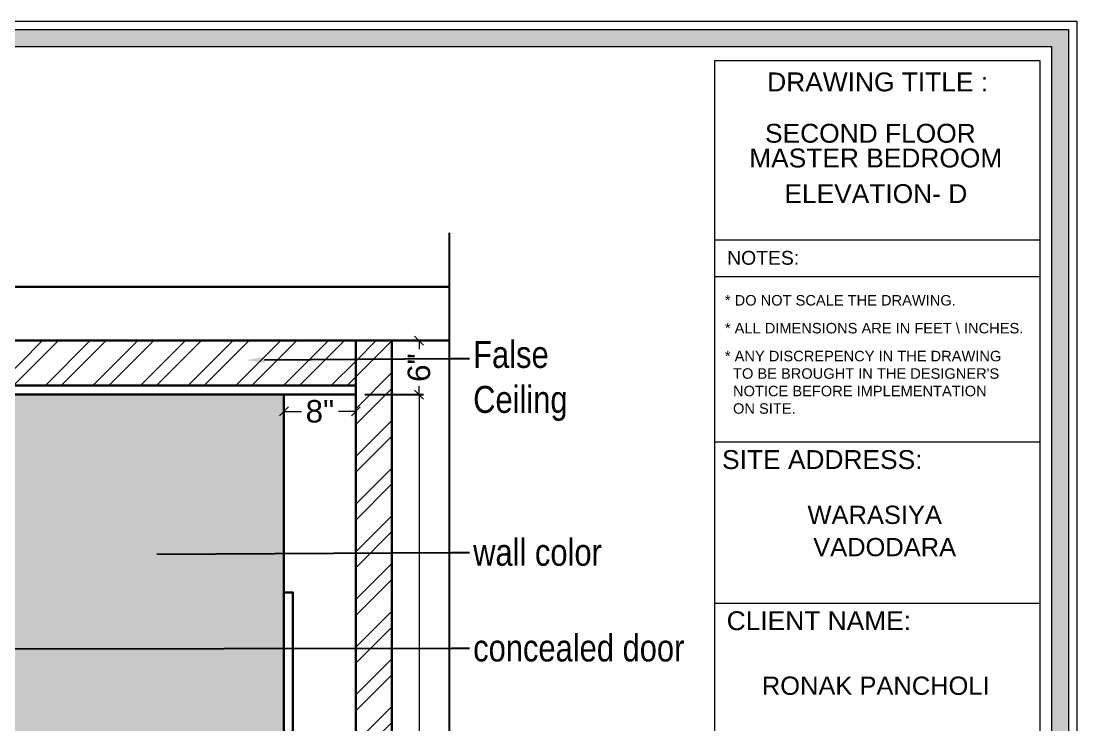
# Model space of a CAD drawing. Header units: millimetres. Extents: x 133760 to 136133, y -184957 to -182282.
# Drawn here: x 134245.8 to 134363.3, y -184183.4 to -184105.2 of the extents above; entities that cross this region are included whole.
import ezdxf
from ezdxf import colors
from ezdxf.entities.mleader import LeaderData, LeaderLine
from ezdxf.enums import TextEntityAlignment as Align
from ezdxf.math import Vec2, Vec3

# ---------------------------------------------------------------- set-up
doc = ezdxf.new("R2010")
doc.units = ezdxf.units.MM
doc.header["$MEASUREMENT"] = 0
doc.header["$PDMODE"] = 35
doc.linetypes.add('DASHEDX2', pattern=[1.5, 1, -0.5])
doc.layers.get('Defpoints').update_dxf_attribs({"color": 220})
doc.layers.add('AR HATCH-7', color=7, linetype='Continuous')
for name, color, linetype, lineweight in [('Dimension', 10, 'DASHEDX2', 20), ('FURNITURE', 32, 'Continuous', 9), ('FURNITURE-1', 252, 'Continuous', 13), ('GF FALSE CEILING', 6, 'Continuous', 35), ('NAME PLATE', 7, 'Continuous', 25), ('SECTION ( SLAB PLine )', 104, 'Continuous', 30), ('Text', 7, 'Continuous', 15), ('wall', 7, 'Continuous', 30)]:
    doc.layers.add(name, color=color, linetype=linetype, lineweight=lineweight)
doc.styles.add('Arial', font='arial.ttf')
doc.styles.add('style4', font='ARIALN.TTF')
doc.dimstyles.new('ISO-25', dxfattribs={"dimtxt": 2.5, "dimasz": 1, "dimexe": 0.5, "dimexo": 1, "dimtad": 0, "dimdec": 0, "dimlunit": 4, "dimtxsty": 'Arial', "dimblk": 'OBLIQUE', "dimcen": 2.5, "dimclrd": 1, "dimclre": 1, "dimclrt": 5, "dimadec": 0, "dimazin": 0, "dimtfac": 1, "dimtdec": 0, "dimtmove": 0, "dimatfit": 3, "dimfxl": 1, "dimtfillclr": 5, "dimlwd": -1, "dimarcsym": 0})

# ---------------------------------------------------------------- blocks, each defined once
blk = doc.blocks.new('_Oblique')
at = {"layer": 'wall', "color": 0, "lineweight": -2}
blk.add_line((-0.5, -0.5), (0.5, 0.5), dxfattribs=at)
blk = doc.blocks.new('*D246')
at = {"layer": 'Defpoints', "color": 0, "transparency": 16777216}
for p in [(134275.06, -184146.71), (134283.06, -184146.71), (134283.06, -184148.58)]:
    blk.add_point(p, dxfattribs=at)
at = {"layer": 'FURNITURE', "color": 1, "lineweight": -2, "transparency": 16777216}
for p, q in [((134275.06, -184147.71), (134275.06, -184149.08)), ((134283.06, -184147.71), (134283.06, -184149.08))]:
    blk.add_line(p, q, dxfattribs=at)
at = {"layer": 'FURNITURE', "color": 1, "transparency": 16777216}
for p, q in [((134275.06, -184148.58), (134277, -184148.58)), ((134283.06, -184148.58), (134281.12, -184148.58))]:
    blk.add_line(p, q, dxfattribs=at)
at = {"layer": 'FURNITURE', "color": 1, "transparency": 16777216, "rotation": 180}
blk.add_blockref('_Oblique', (134275.06, -184148.58), dxfattribs=at)
at = {"layer": 'FURNITURE', "color": 1, "transparency": 16777216}
blk.add_blockref('_Oblique', (134283.06, -184148.58), dxfattribs=at)
at = {"layer": 'FURNITURE', "color": 5, "transparency": 16777216, "insert": (134279.06, -184148.58), "char_height": 2.5, "attachment_point": 5, "style": 'Arial'}
blk.add_mtext('8"', dxfattribs=at)
blk = doc.blocks.new('*D248')
at = {"layer": 'Defpoints', "color": 0, "transparency": 16777216}
for p in [(134283.06, -184140.71), (134283.06, -184146.71), (134290.09, -184146.71)]:
    blk.add_point(p, dxfattribs=at)
at = {"layer": 'FURNITURE', "color": 1, "lineweight": -2, "transparency": 16777216}
for p, q in [((134284.06, -184140.71), (134290.59, -184140.71)), ((134284.06, -184146.71), (134290.59, -184146.71))]:
    blk.add_line(p, q, dxfattribs=at)
at = {"layer": 'FURNITURE', "color": 1, "transparency": 16777216}
for p, q in [((134290.09, -184140.71), (134290.09, -184141.64)), ((134290.09, -184146.71), (134290.09, -184145.78))]:
    blk.add_line(p, q, dxfattribs=at)
for p, rotation in [((134290.09, -184140.71), 90), ((134290.09, -184146.71), 270)]:
    blk.add_blockref('_Oblique', p, dxfattribs=dict(at, rotation=rotation))
at = {"layer": 'FURNITURE', "color": 5, "transparency": 16777216, "insert": (134290.09, -184143.71), "char_height": 2.5, "attachment_point": 5, "rotation": 90, "style": 'Arial'}
blk.add_mtext('6"', dxfattribs=at)
blk = doc.blocks.new('*D249')
at = {"layer": 'Defpoints', "color": 0, "transparency": 16777216}
for p in [(134283.06, -184146.71), (134283.06, -184232.71), (134290.09, -184232.71)]:
    blk.add_point(p, dxfattribs=at)
at = {"layer": 'FURNITURE', "color": 1, "lineweight": -2, "transparency": 16777216}
for p, q in [((134284.06, -184146.71), (134290.59, -184146.71)), ((134284.06, -184232.71), (134290.59, -184232.71))]:
    blk.add_line(p, q, dxfattribs=at)
at = {"layer": 'FURNITURE', "color": 1, "transparency": 16777216}
for p, q in [((134290.09, -184146.71), (134290.09, -184185.77)), ((134290.09, -184232.71), (134290.09, -184193.65))]:
    blk.add_line(p, q, dxfattribs=at)
for p, rotation in [((134290.09, -184146.71), 90), ((134290.09, -184232.71), 270)]:
    blk.add_blockref('_Oblique', p, dxfattribs=dict(at, rotation=rotation))
at = {"layer": 'FURNITURE', "color": 5, "transparency": 16777216, "insert": (134290.09, -184189.71), "char_height": 2.5, "attachment_point": 5, "rotation": 90, "style": 'Arial'}
blk.add_mtext('7\'-2"', dxfattribs=at)

msp = doc.modelspace()

# ---------------------------------------------------------------- hatches: boundary and pattern name
at = {"layer": 'AR HATCH-7', "lineweight": 0, "true_color": 0x939598, "transparency": 33554687}
h = msp.add_hatch(dxfattribs=at)
h.set_pattern_fill('ANSI32', color=252, scale=10)
h.set_pattern_definition([(45, (-380.5083, -735.7722), (-2.65165043, 2.65165043), []), (45, (-378.7405, -735.7722), (-2.65165043, 2.65165043), [])])
h.paths.add_polyline_path([(134119.58, -184140.71), (134110.51, -184140.71), (134110.51, -184262.71), (134119.58, -184262.71)])
h.paths.add_polyline_path([(134287.07, -184140.71), (134283.06, -184140.71), (134283.06, -184262.71), (134287.07, -184262.71)])
at = {"layer": 'Dimension', "true_color": 0xd39e00, "transparency": 33554687}
h = msp.add_hatch(color=42, dxfattribs=at)
h.paths.add_polyline_path([(134093.23, -184106.13), (134093.23, -184295.56), (134362.36, -184295.56), (134362.36, -184106.13)])
h.paths.add_polyline_path([(134095.12, -184108.02), (134360.47, -184108.02), (134360.47, -184293.67), (134095.12, -184293.67)], flags=16)
at = {"layer": 'FURNITURE', "lineweight": 30, "true_color": 0xf4f3f0, "transparency": 33554687}
h = msp.add_hatch(color=7, dxfattribs=at)
h.dxf.hatch_style = 1
h.paths.add_polyline_path([(134144.59, -184146.71), (134124.6, -184146.71), (134124.6, -184170.71), (134126.6, -184170.71), (134126.6, -184250.71), (134136.6, -184250.71), (134139.6, -184250.71), (134139.6, -184259.71), (134136.6, -184259.71), (134136.6, -184262.71), (134144.59, -184262.71)])
h.paths.add_polyline_path([(134107.68, -184259.29), (134107.68, -184254.86), (134102.53, -184254.86), (134102.53, -184259.29)], flags=9)
h.paths.add_polyline_path([(134110.4, -184257.42), (134110.4, -184252.99), (134105.24, -184252.99), (134105.24, -184257.42)], flags=9)
h.paths.add_polyline_path([(134110.4, -184246.08), (134110.4, -184237.87), (134105.24, -184237.87), (134105.24, -184246.08)], flags=9)
h.paths.add_polyline_path([(134110.42, -184193.97), (134110.42, -184185.77), (134105.27, -184185.77), (134105.27, -184193.97)], flags=9)
h.paths.add_polyline_path([(134119.44, -184267.52), (134123.87, -184267.52), (134123.87, -184262.37), (134119.44, -184262.37)], flags=9)
h.paths.add_polyline_path([(134127.38, -184267.53), (134135.59, -184267.53), (134135.59, -184262.38), (134127.38, -184262.38)], flags=9)
h.paths.add_polyline_path([(134139.88, -184267.5), (134144.31, -184267.5), (134144.31, -184262.35), (134139.88, -184262.35)], flags=9)
h.paths.add_polyline_path([(134139.59, -184271.2), (134144.02, -184271.2), (134144.02, -184266.04), (134139.59, -184266.04)], flags=9)
h.paths.add_polyline_path([(134155.51, -184267.53), (134163.72, -184267.53), (134163.72, -184262.38), (134155.51, -184262.38)], flags=9)
h.paths.add_polyline_path([(134174.85, -184271.2), (134179.28, -184271.2), (134179.28, -184266.04), (134174.85, -184266.04)], flags=9)
h.paths.add_polyline_path([(134187.04, -184267.53), (134197.18, -184267.53), (134197.18, -184262.38), (134187.04, -184262.38)], flags=9)
h.paths.add_polyline_path([(134222, -184267.51), (134230.21, -184267.51), (134230.21, -184262.35), (134222, -184262.35)], flags=9)
h.paths.add_polyline_path([(134328.05, -184119.27), (134352.59, -184119.27), (134352.59, -184116.02), (134328.05, -184116.02)], flags=9)
h.paths.add_polyline_path([(134327.72, -184180.65), (134357.26, -184180.65), (134357.26, -184177.5), (134327.72, -184177.5)], flags=9)
h.paths.add_polyline_path([(134333.43, -184165.24), (134350.39, -184165.24), (134350.39, -184162.09), (134333.43, -184162.09)], flags=9)
h.paths.add_polyline_path([(134332.02, -184161.65), (134350.38, -184161.65), (134350.38, -184158.5), (134332.02, -184158.5)], flags=9)
h.paths.add_polyline_path([(134330.21, -184125.98), (134351.65, -184125.98), (134351.65, -184122.73), (134330.21, -184122.73)], flags=9)
h.paths.add_polyline_path([(134326.29, -184122.03), (134355.55, -184122.03), (134355.55, -184118.77), (134326.29, -184118.77)], flags=9)
h.paths.add_polyline_path([(134347.15, -184232.59), (134353.42, -184232.59), (134353.42, -184230.28), (134347.15, -184230.28)], flags=9)
h.paths.add_polyline_path([(134341.4, -184190.47), (134353.2, -184190.47), (134353.2, -184188.11), (134341.4, -184188.11)], flags=9)
h.paths.add_polyline_path([(134325.65, -184200.38), (134334.7, -184200.38), (134334.7, -184197.99), (134325.65, -184197.99)], flags=9)
h.paths.add_polyline_path([(134326.13, -184190.43), (134333.24, -184190.43), (134333.24, -184188.12), (134326.13, -184188.12)], flags=9)
h.paths.add_polyline_path([(134323.79, -184173.48), (134345.39, -184173.48), (134345.39, -184170.23), (134323.79, -184170.23)], flags=9)
h.paths.add_polyline_path([(134327.86, -184267.71), (134345.22, -184267.71), (134345.22, -184264.99), (134327.86, -184264.99)], flags=9)
h.paths.add_polyline_path([(134327.51, -184263.9), (134341.53, -184263.9), (134341.53, -184261.18), (134327.51, -184261.18)], flags=9)
h.paths.add_polyline_path([(134327.84, -184259.58), (134353.58, -184259.58), (134353.58, -184256.87), (134327.84, -184256.87)], flags=9)
h.paths.add_polyline_path([(134328.06, -184255.84), (134348.05, -184255.84), (134348.05, -184253.13), (134328.06, -184253.13)], flags=9)
h.paths.add_polyline_path([(134323.27, -184155.56), (134346.67, -184155.56), (134346.67, -184152.3), (134323.27, -184152.3)], flags=9)
h.paths.add_polyline_path([(134323.79, -184149.56), (134355.14, -184149.56), (134355.14, -184141.26), (134323.79, -184141.26)], flags=9)
h.paths.add_polyline_path([(134323.79, -184140.57), (134357.59, -184140.57), (134357.59, -184138.16), (134323.79, -184138.16)], flags=9)
h.paths.add_polyline_path([(134323.79, -184137.47), (134350.07, -184137.47), (134350.07, -184135.06), (134323.79, -184135.06)], flags=9)
h.paths.add_polyline_path([(134323.99, -184132.69), (134332.8, -184132.69), (134332.8, -184130.3), (134323.99, -184130.3)], flags=9)
h.paths.add_polyline_path([(134348.99, -184219.58), (134351.48, -184219.58), (134351.48, -184217.94), (134348.99, -184217.94)], flags=9)
h.paths.add_polyline_path([(134344.53, -184219.58), (134347.02, -184219.58), (134347.02, -184217.94), (134344.53, -184217.94)], flags=9)
h.paths.add_polyline_path([(134323.92, -184220.13), (134339.43, -184220.13), (134339.43, -184217.73), (134323.92, -184217.73)], flags=9)
h.paths.add_polyline_path([(134345.73, -184224.76), (134354.88, -184224.76), (134354.88, -184221.59), (134345.73, -184221.59)], flags=9)
h.paths.add_polyline_path([(134323.92, -184224.72), (134341.71, -184224.72), (134341.71, -184222.33), (134323.92, -184222.33)], flags=9)
h.paths.add_polyline_path([(134347.12, -184229.03), (134353.4, -184229.03), (134353.4, -184225.85), (134347.12, -184225.85)], flags=9)
h.paths.add_polyline_path([(134323.93, -184232.59), (134336.91, -184232.59), (134336.91, -184230.27), (134323.93, -184230.27)], flags=9)
h.paths.add_polyline_path([(134344.74, -184237.35), (134355.83, -184237.35), (134355.83, -184234.96), (134344.74, -184234.96)], flags=9)
h.paths.add_polyline_path([(134323.92, -184237.15), (134339.32, -184237.15), (134339.32, -184234.76), (134323.92, -184234.76)], flags=9)
h.paths.add_polyline_path([(134323.55, -184228.66), (134332, -184228.66), (134332, -184226.27), (134323.55, -184226.27)], flags=9)
h.paths.add_polyline_path([(134324.98, -184212.8), (134357.52, -184212.8), (134357.52, -184208.78), (134324.98, -184208.78)], flags=9)
h.paths.add_polyline_path([(134328.3, -184113.56), (134354.78, -184113.56), (134354.78, -184110.31), (134328.3, -184110.31)], flags=9)
h.paths.add_polyline_path([(134118.71, -184278.78), (134169.76, -184278.78), (134169.76, -184268.99), (134118.71, -184268.99)], flags=9)
h.paths.add_polyline_path([(134216.68, -184217.09), (134235.22, -184217.09), (134235.22, -184211.71), (134216.68, -184211.71)], flags=9)
h.paths.add_polyline_path([(134150.85, -184216.9), (134169.72, -184216.9), (134169.72, -184211.52), (134150.85, -184211.52)], flags=9)
h = msp.add_hatch(color=7, dxfattribs=at)
h.dxf.hatch_style = 1
h.paths.add_polyline_path([(134242.57, -184262.71), (134257.06, -184262.71), (134257.06, -184260.71), (134255.56, -184260.71, -0.414214), (134255.06, -184260.21), (134255.06, -184246.71, -0.414214), (134257.06, -184244.71), (134271.06, -184244.71, -0.414214), (134273.06, -184246.71), (134273.06, -184260.21, -0.414214), (134272.56, -184260.71), (134271.06, -184260.71), (134271.06, -184262.71), (134283.06, -184262.71), (134283.06, -184259.71), (134275.06, -184259.71), (134275.06, -184238.71), (134268.06, -184238.71), (134268.06, -184233.21), (134268.31, -184233.21), (134268.31, -184233.46, 1), (134268.81, -184233.46), (134268.81, -184232.71), (134269.06, -184232.71), (134275.06, -184232.71), (134275.06, -184146.71), (134174.58, -184146.71), (134174.58, -184262.71), (134209.58, -184262.71), (134209.58, -184168.71), (134242.57, -184168.71)])
h.paths.add_polyline_path([(134263.56, -184224.72), (134272.56, -184224.72), (134272.56, -184228.7), (134263.56, -184228.7)], flags=16)
h.paths.add_polyline_path([(134196.58, -184206.72), (134196.58, -184210.7), (134187.57, -184210.7), (134187.57, -184206.72)], flags=16)
h.paths.add_polyline_path([(134195.08, -184248.94), (134195.08, -184252.48), (134189.08, -184252.48), (134189.08, -184248.94)], flags=16)
h.paths.add_polyline_path([(134194.74, -184249.29), (134194.74, -184252.14), (134189.42, -184252.14), (134189.42, -184249.29)], flags=0)
at = {"layer": 'FURNITURE-1', "lineweight": 0, "transparency": 33554572}
h = msp.add_hatch(dxfattribs=at)
h.set_pattern_fill('ANSI32', color=6, scale=10)
h.set_pattern_definition([(45, (-380.5083, -735.7722), (-2.65165043, 2.65165043), []), (45, (-378.7405, -735.7722), (-2.65165043, 2.65165043), [])])
h.paths.add_polyline_path([(134283.06, -184140.71), (134119.58, -184140.71), (134119.58, -184145.71), (134283.06, -184145.71)])

# ---------------------------------------------------------------- linework, layer by layer
at = {"layer": 'Dimension', "color": 42, "linetype": 'Continuous', "true_color": 0xd39e00, "transparency": 33554687}
for p, q in [((134359.19, -184129.55), (134323.03, -184129.55)), ((134359.19, -184133.63), (134323.03, -184133.63)), ((134359.19, -184152.01), (134323.03, -184152.01)), ((134359.19, -184169.93), (134323.03, -184169.93))]:
    msp.add_line(p, q, dxfattribs=at)
for points in [[(134092.29, -184105.18), (134363.3, -184105.18), (134363.3, -184296.5), (134092.29, -184296.5)], [(134093.23, -184106.13), (134362.36, -184106.13), (134362.36, -184295.56), (134093.23, -184295.56)], [(134095.12, -184108.02), (134360.47, -184108.02), (134360.47, -184293.67), (134095.12, -184293.67)], [(134323.03, -184292.11), (134323.03, -184109.57), (134359.19, -184109.57), (134359.19, -184292.11)]]:
    msp.add_lwpolyline(points, close=True, dxfattribs=at)
at = {"layer": 'FURNITURE', "lineweight": 30}
for p, q in [((134275.06, -184232.71), (134275.06, -184146.71)), ((134283.06, -184259.71), (134283.06, -184146.71))]:
    msp.add_line(p, q, dxfattribs=at)
at = {"layer": 'FURNITURE', "color": 252, "lineweight": 25, "true_color": 0x939598, "transparency": 33554687}
msp.add_lwpolyline([(134293.46, -184128.71), (134293.46, -184196.08), (134291.54, -184197.13), (134295.66, -184197.38), (134293.46, -184198.41), (134293.46, -184268.8)], dxfattribs=at)
at = {"layer": 'FURNITURE', "lineweight": 30}
msp.add_lwpolyline([(134276.06, -184232.71), (134275.06, -184232.71), (134275.06, -184168.71), (134276.06, -184168.71)], close=True, dxfattribs=at)
at = {"layer": 'GF FALSE CEILING', "lineweight": 30}
for p, q in [((134119.58, -184145.71), (134283.06, -184145.71)), ((134119.58, -184146.71), (134283.06, -184146.71))]:
    msp.add_line(p, q, dxfattribs=at)
at = {"layer": 'SECTION ( SLAB PLine )', "color": 1}
for p, q in [((134103.84, -184134.71), (134293.46, -184134.71)), ((134103.84, -184140.71), (134293.46, -184140.71))]:
    msp.add_line(p, q, dxfattribs=at)
at = {"layer": 'wall', "lineweight": 30}
for p, q in [((134283.06, -184140.71), (134283.06, -184262.71)), ((134287.07, -184140.71), (134287.07, -184262.71))]:
    msp.add_line(p, q, dxfattribs=at)

# ---------------------------------------------------------------- texts
at = {"layer": 'NAME PLATE', "transparency": 33554687, "style": 'Arial'}
for s, height, p in [('DRAWING TITLE : ', 2.0979, (134341.54, -184112.99)), ('SECOND FLOOR', 2.0979, (134340.32, -184118.7)), ('MASTER BEDROOM', 2.0979, (134340.92, -184121.45)), ('ELEVATION- D', 2.0979, (134340.93, -184125.41)), ('NOTES:', 1.541, (134328.39, -184132.27)), ('SITE ADDRESS:', 2.0979, (134334.97, -184154.98)), (' WARASIYA  ', 2.0281, (134341.2, -184161.09, -0.1)), ('VADODARA', 2.028, (134341.91, -184164.68, -0.1)), ('CLIENT NAME:', 2.0979, (134334.59, -184172.9)), ('RONAK PANCHOLI    ', 2.0281, (134342.49, -184180.09, -0.1))]:
    msp.add_text(s, height=height, dxfattribs=at).set_placement(p, align=Align.CENTER)
at = {"layer": 'NAME PLATE', "transparency": 33554687, "char_height": 1.1659, "width": 45.0433, "attachment_point": 1, "style": 'Arial'}
for s, insert in [('* DO NOT SCALE THE DRAWING.', (134324.13, -184135.64)), ('* ALL DIMENSIONS ARE IN FEET \\\\ INCHES.', (134324.13, -184138.74)), ("* ANY DISCREPENCY IN THE DRAWING \\P  TO BE BROUGHT IN THE DESIGNER'S\\P  NOTICE BEFORE IMPLEMENTATION \\P  ON SITE.", (134324.13, -184141.84))]:
    msp.add_mtext(s, dxfattribs=dict(at, insert=insert))

# ---------------------------------------------------------------- dimensions: what is measured, and where the dimension line sits
at = {"layer": 'FURNITURE'}
dim = msp.add_linear_dim(base=(134290.09, -184146.71), p1=(134283.06, -184140.71), p2=(134283.06, -184146.71), angle=90, dimstyle='ISO-25', dxfattribs=at)
dim.commit()
dim.dimension.update_dxf_attribs({"geometry": '*D248', "text_midpoint": (134290.09, -184143.71)})
dim = msp.add_linear_dim(base=(134283.06, -184148.58), p1=(134275.06, -184146.71), p2=(134283.06, -184146.71), dimstyle='ISO-25', dxfattribs=at)
dim.commit()
dim.dimension.update_dxf_attribs({"geometry": '*D246', "text_midpoint": (134279.06, -184148.58)})
dim = msp.add_linear_dim(base=(134290.09, -184232.71), p1=(134283.06, -184146.71), p2=(134283.06, -184232.71), angle=90, dimstyle='ISO-25', override={"dimtmove": 1}, dxfattribs=at)
dim.commit()
dim.dimension.update_dxf_attribs({"geometry": '*D249', "text_midpoint": (134290.09, -184189.71)})

# ---------------------------------------------------------------- leaders
at = {"layer": 'Text', "color": 1, "lineweight": 0, "ltscale": 20}
ml = msp.add_multileader_mtext('Standard', dxfattribs=at)
ml.set_content('False \\PCeiling', color=1, style='style4')
ml.set_leader_properties()
ml.build(insert=Vec2(0, 0))
ml.multileader.update_dxf_attribs({"dogleg_length": 2.02, "arrow_head_size": 2})
ctx = ml.context
ctx.base_point, ctx.char_height, ctx.arrow_head_size, ctx.landing_gap_size, ctx.plane_origin = Vec3(134295.72, -184142.68), 3, 2, 0.4, Vec3(134228.68, -184142.68)
notes = []
notes.append((ctx, [(0, (1, 1, 0), (134293.69, -184142.68), (1, 0), 2.02, [(0, [(134270.91, -184142.87)], 0, [])])]))
ctx.mtext.insert = Vec3(134296.12, -184140.74)
ml = msp.add_multileader_mtext('Standard', dxfattribs=at)
ml.set_content('wall color', color=1, style='style4')
ml.set_leader_properties()
ml.build(insert=Vec2(0, 0))
ml.multileader.update_dxf_attribs({"dogleg_length": 2.02, "arrow_head_size": 2})
ctx = ml.context
ctx.base_point, ctx.char_height, ctx.arrow_head_size, ctx.landing_gap_size, ctx.plane_origin = Vec3(134295.72, -184164.27), 3, 2, 0.4, Vec3(134228.68, -184164.27)
notes.append((ctx, [(0, (1, 1, 0), (134293.69, -184164.27), (1, 0), 2.02, [(0, [(134258.91, -184164.46)], 0, [])])]))
ctx.mtext.insert = Vec3(134296.12, -184162.74)
ml = msp.add_multileader_mtext('Standard', dxfattribs=at)
ml.set_content('concealed door', color=1, style='style4')
ml.set_leader_properties()
ml.build(insert=Vec2(0, 0))
ml.multileader.update_dxf_attribs({"dogleg_length": 2.02, "arrow_head_size": 2})
ctx = ml.context
ctx.base_point, ctx.char_height, ctx.arrow_head_size, ctx.landing_gap_size, ctx.plane_origin = Vec3(134295.72, -184174.9), 3, 2, 0.4, Vec3(134228.68, -184174.9)
notes.append((ctx, [(0, (1, 1, 0), (134293.69, -184174.9), (1, 0), 2.02, [(0, [(134161.6, -184175.09)], 0, [])])]))
ctx.mtext.insert = Vec3(134296.12, -184173.38)
for ctx, leaders in notes:
    for number, flags, end, landing, length, lines in leaders:
        leader = LeaderData()
        leader.index, (leader.has_last_leader_line, leader.has_dogleg_vector, leader.attachment_direction) = number, flags
        leader.last_leader_point, leader.dogleg_vector, leader.dogleg_length = Vec3(end), Vec3(landing), length
        for number, points, colour, breaks in lines:
            line = LeaderLine()
            line.index, line.vertices, line.color, line.breaks = number, Vec3.list(points), colors.encode_raw_color(colour), breaks
            leader.lines.append(line)
        ctx.leaders.append(leader)

doc.saveas('drawing.dxf')
